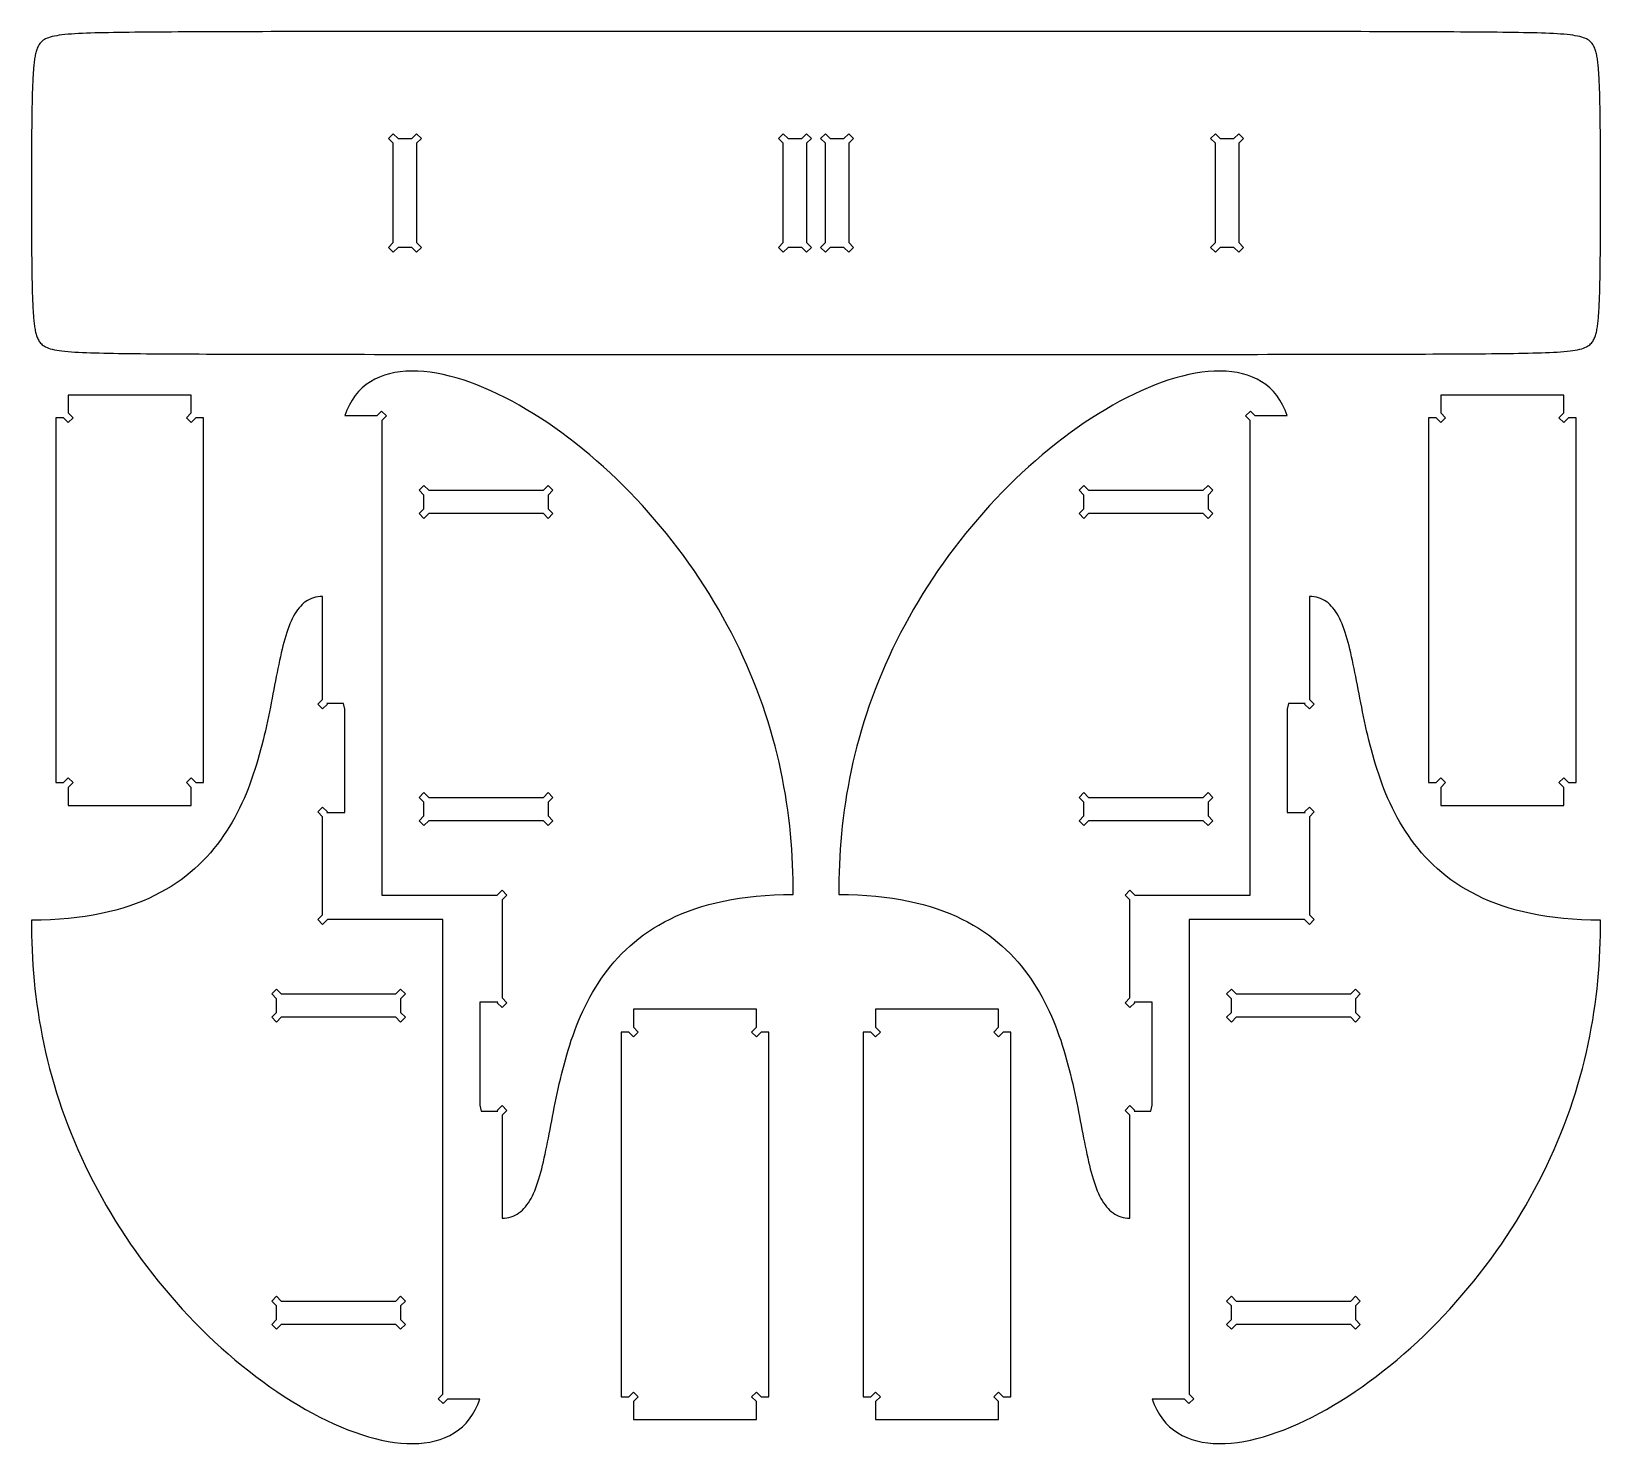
# Model space of a CAD drawing. Extents: x 5 to 1282, y 13 to 1163.
import ezdxf

# ---------------------------------------------------------------- set-up
doc = ezdxf.new("R2010")
doc.units = 0
doc.layers.get('0').update_dxf_attribs({"linetype": 'CONTINUOUS'})

msp = doc.modelspace()

# ---------------------------------------------------------------- linework, layer by layer
for points in [[(652.78, 900), (662.058, 900), (671.336, 900), (680.612, 900.001), (689.885, 900.001), (699.155, 900.002), (708.421, 900.003), (717.682, 900.003), (726.938, 900.004), (736.187, 900.005), (745.429, 900.006), (754.663, 900.008), (763.887, 900.009), (773.1, 900.011), (782.302, 900.012), (791.491, 900.014), (800.665, 900.016), (809.823, 900.018), (818.963, 900.02), (828.084, 900.022), (837.183, 900.025), (846.26, 900.028), (855.311, 900.03), (864.334, 900.034), (873.328, 900.037), (882.29, 900.04), (891.217, 900.044), (900.107, 900.047), (908.956, 900.052), (917.763, 900.056), (926.524, 900.06), (935.235, 900.065), (943.895, 900.07), (952.499, 900.075), (961.044, 900.081), (969.527, 900.087), (977.945, 900.093), (986.293, 900.1), (994.568, 900.107), (1002.77, 900.114), (1010.89, 900.122), (1018.92, 900.13), (1026.87, 900.139), (1034.72, 900.148), (1042.49, 900.158), (1050.15, 900.168), (1057.71, 900.179), (1065.17, 900.19), (1072.52, 900.203), (1079.75, 900.215), (1086.88, 900.229), (1093.88, 900.244), (1100.77, 900.259), (1107.53, 900.275), (1114.17, 900.293), (1120.68, 900.311), (1127.06, 900.331), (1133.31, 900.351), (1139.43, 900.374), (1145.41, 900.397), (1151.26, 900.422), (1156.98, 900.449), (1162.56, 900.478), (1168, 900.509), (1173.31, 900.542), (1178.49, 900.577), (1183.53, 900.616), (1188.43, 900.657), (1193.21, 900.701), (1197.85, 900.749), (1202.36, 900.801), (1206.74, 900.857), (1210.99, 900.918), (1215.12, 900.985), (1219.12, 901.058), (1223, 901.138), (1226.75, 901.226), (1230.38, 901.323), (1233.89, 901.431), (1237.27, 901.55), (1240.52, 901.683), (1243.64, 901.831), (1246.62, 901.997), (1249.47, 902.182), (1252.17, 902.39), (1254.72, 902.623), (1257.11, 902.884), (1259.34, 903.174), (1261.41, 903.496), (1263.3, 903.852), (1265.03, 904.242), (1266.59, 904.666), (1268, 905.125), (1269.26, 905.618), (1270.39, 906.143), (1271.4, 906.699), (1272.3, 907.286), (1273.11, 907.901), (1273.83, 908.543), (1274.47, 909.213), (1275.05, 909.909), (1275.57, 910.631), (1276.05, 911.378), (1276.47, 912.151), (1276.86, 912.95), (1277.22, 913.774), (1277.54, 914.624), (1277.84, 915.5), (1278.11, 916.402), (1278.36, 917.331), (1278.6, 918.287), (1278.81, 919.27), (1279.01, 920.281), (1279.2, 921.319), (1279.37, 922.384), (1279.53, 923.478), (1279.68, 924.599), (1279.82, 925.748), (1279.95, 926.926), (1280.07, 928.131), (1280.19, 929.363), (1280.29, 930.623), (1280.39, 931.911), (1280.49, 933.225), (1280.58, 934.566), (1280.66, 935.933), (1280.74, 937.325), (1280.82, 938.743), (1280.89, 940.186), (1280.95, 941.653), (1281.02, 943.143), (1281.08, 944.657), (1281.13, 946.193), (1281.18, 947.75), (1281.23, 949.328), (1281.28, 950.927), (1281.33, 952.545), (1281.37, 954.182), (1281.41, 955.836), (1281.45, 957.508), (1281.48, 959.197), (1281.52, 960.901), (1281.55, 962.621), (1281.58, 964.354), (1281.61, 966.101), (1281.63, 967.861), (1281.66, 969.633), (1281.68, 971.417), (1281.71, 973.211), (1281.73, 975.015), (1281.75, 976.829), (1281.77, 978.651), (1281.79, 980.482), (1281.81, 982.321), (1281.82, 984.167), (1281.84, 986.019), (1281.85, 987.877), (1281.87, 989.741), (1281.88, 991.611), (1281.89, 993.485), (1281.9, 995.363), (1281.91, 997.246), (1281.92, 999.132), (1281.93, 1001.02), (1281.94, 1002.91), (1281.95, 1004.81), (1281.96, 1006.71), (1281.96, 1008.61), (1281.97, 1010.51), (1281.97, 1012.41), (1281.98, 1014.32), (1281.98, 1016.22), (1281.99, 1018.13), (1281.99, 1020.04), (1281.99, 1021.95), (1282, 1023.86), (1282, 1025.77), (1282, 1027.68), (1282, 1029.59), (1282, 1031.5), (1282, 1033.41), (1282, 1035.32), (1282, 1037.23), (1282, 1039.14), (1281.99, 1041.05), (1281.99, 1042.96), (1281.99, 1044.87), (1281.98, 1046.78), (1281.98, 1048.68), (1281.97, 1050.59), (1281.97, 1052.49), (1281.96, 1054.39), (1281.96, 1056.29), (1281.95, 1058.19), (1281.94, 1060.09), (1281.93, 1061.98), (1281.92, 1063.87), (1281.91, 1065.75), (1281.9, 1067.64), (1281.89, 1069.52), (1281.88, 1071.39), (1281.87, 1073.26), (1281.85, 1075.12), (1281.84, 1076.98), (1281.82, 1078.83), (1281.81, 1080.68), (1281.79, 1082.52), (1281.77, 1084.35), (1281.75, 1086.17), (1281.73, 1087.98), (1281.71, 1089.79), (1281.68, 1091.58), (1281.66, 1093.37), (1281.63, 1095.14), (1281.61, 1096.9), (1281.58, 1098.65), (1281.55, 1100.38), (1281.52, 1102.1), (1281.48, 1103.8), (1281.45, 1105.49), (1281.41, 1107.16), (1281.37, 1108.82), (1281.33, 1110.46), (1281.28, 1112.07), (1281.23, 1113.67), (1281.18, 1115.25), (1281.13, 1116.81), (1281.08, 1118.34), (1281.02, 1119.86), (1280.95, 1121.35), (1280.89, 1122.81), (1280.82, 1124.26), (1280.74, 1125.67), (1280.66, 1127.07), (1280.58, 1128.43), (1280.49, 1129.78), (1280.39, 1131.09), (1280.29, 1132.38), (1280.19, 1133.64), (1280.07, 1134.87), (1279.95, 1136.07), (1279.82, 1137.25), (1279.68, 1138.4), (1279.53, 1139.52), (1279.37, 1140.62), (1279.2, 1141.68), (1279.01, 1142.72), (1278.81, 1143.73), (1278.6, 1144.71), (1278.36, 1145.67), (1278.11, 1146.6), (1277.84, 1147.5), (1277.54, 1148.38), (1277.22, 1149.23), (1276.86, 1150.05), (1276.47, 1150.85), (1276.05, 1151.62), (1275.57, 1152.37), (1275.05, 1153.09), (1274.47, 1153.79), (1273.83, 1154.46), (1273.11, 1155.1), (1272.3, 1155.71), (1271.4, 1156.3), (1270.39, 1156.86), (1269.26, 1157.38), (1268, 1157.87), (1266.59, 1158.33), (1265.03, 1158.76), (1263.3, 1159.15), (1261.41, 1159.5), (1259.34, 1159.83), (1257.11, 1160.12), (1254.72, 1160.38), (1252.17, 1160.61), (1249.47, 1160.82), (1246.62, 1161), (1243.64, 1161.17), (1240.52, 1161.32), (1237.27, 1161.45), (1233.89, 1161.57), (1230.38, 1161.68), (1226.75, 1161.77), (1223, 1161.86), (1219.12, 1161.94), (1215.12, 1162.02), (1210.99, 1162.08), (1206.74, 1162.14), (1202.36, 1162.2), (1197.85, 1162.25), (1193.21, 1162.3), (1188.43, 1162.34), (1183.53, 1162.38), (1178.49, 1162.42), (1173.31, 1162.46), (1168, 1162.49), (1162.56, 1162.52), (1156.98, 1162.55), (1151.26, 1162.58), (1145.41, 1162.6), (1139.43, 1162.63), (1133.31, 1162.65), (1127.06, 1162.67), (1120.68, 1162.69), (1114.17, 1162.71), (1107.53, 1162.72), (1100.77, 1162.74), (1093.88, 1162.76), (1086.88, 1162.77), (1079.75, 1162.78), (1072.52, 1162.8), (1065.17, 1162.81), (1057.71, 1162.82), (1050.15, 1162.83), (1042.49, 1162.84), (1034.72, 1162.85), (1026.87, 1162.86), (1018.92, 1162.87), (1010.89, 1162.88), (1002.77, 1162.89), (994.568, 1162.89), (986.293, 1162.9), (977.945, 1162.91), (969.527, 1162.91), (961.044, 1162.92), (952.499, 1162.92), (943.895, 1162.93), (935.235, 1162.93), (926.524, 1162.94), (917.763, 1162.94), (908.956, 1162.95), (900.107, 1162.95), (891.217, 1162.96), (882.29, 1162.96), (873.328, 1162.96), (864.334, 1162.97), (855.311, 1162.97), (846.26, 1162.97), (837.183, 1162.98), (828.084, 1162.98), (818.963, 1162.98), (809.823, 1162.98), (800.665, 1162.98), (791.491, 1162.99), (782.302, 1162.99), (773.1, 1162.99), (763.887, 1162.99), (754.663, 1162.99), (745.429, 1162.99), (736.187, 1162.99), (726.938, 1163), (717.682, 1163), (708.421, 1163), (699.155, 1163), (689.885, 1163), (680.612, 1163), (671.336, 1163), (662.058, 1163), (652.78, 1163), (643.5, 1163), (634.22, 1163), (624.942, 1163), (615.664, 1163), (606.388, 1163), (597.115, 1163), (587.845, 1163), (578.579, 1163), (569.318, 1163), (560.062, 1163), (550.813, 1162.99), (541.571, 1162.99), (532.337, 1162.99), (523.113, 1162.99), (513.9, 1162.99), (504.698, 1162.99), (495.509, 1162.99), (486.335, 1162.98), (477.177, 1162.98), (468.037, 1162.98), (458.916, 1162.98), (449.817, 1162.98), (440.74, 1162.97), (431.689, 1162.97), (422.666, 1162.97), (413.672, 1162.96), (404.71, 1162.96), (395.783, 1162.96), (386.893, 1162.95), (378.044, 1162.95), (369.237, 1162.94), (360.476, 1162.94), (351.765, 1162.93), (343.105, 1162.93), (334.501, 1162.92), (325.956, 1162.92), (317.473, 1162.91), (309.055, 1162.91), (300.707, 1162.9), (292.432, 1162.89), (284.233, 1162.89), (276.115, 1162.88), (268.08, 1162.87), (260.132, 1162.86), (252.276, 1162.85), (244.514, 1162.84), (236.85, 1162.83), (229.289, 1162.82), (221.832, 1162.81), (214.483, 1162.8), (207.246, 1162.78), (200.123, 1162.77), (193.118, 1162.76), (186.233, 1162.74), (179.471, 1162.72), (172.833, 1162.71), (166.323, 1162.69), (159.942, 1162.67), (153.692, 1162.65), (147.573, 1162.63), (141.588, 1162.6), (135.738, 1162.58), (130.022, 1162.55), (124.442, 1162.52), (118.997, 1162.49), (113.687, 1162.46), (108.513, 1162.42), (103.473, 1162.38), (98.5674, 1162.34), (93.7942, 1162.3), (89.1528, 1162.25), (84.6418, 1162.2), (80.26, 1162.14), (76.006, 1162.08), (71.8787, 1162.02), (67.8769, 1161.94), (63.9997, 1161.86), (60.2466, 1161.77), (56.6174, 1161.68), (53.1127, 1161.57), (49.7335, 1161.45), (46.4821, 1161.32), (43.3613, 1161.17), (40.3752, 1161), (37.5287, 1160.82), (34.8275, 1160.61), (32.2778, 1160.38), (29.8859, 1160.12), (27.6569, 1159.83), (25.5949, 1159.5), (23.7012, 1159.15), (21.9745, 1158.76), (20.4103, 1158.33), (19.001, 1157.87), (17.7369, 1157.38), (16.6062, 1156.86), (15.5967, 1156.3), (14.6957, 1155.71), (13.8911, 1155.1), (13.1715, 1154.46), (12.5266, 1153.79), (11.9471, 1153.09), (11.4251, 1152.37), (10.9533, 1151.62), (10.5256, 1150.85), (10.1368, 1150.05), (9.78228, 1149.23), (9.45811, 1148.38), (9.1609, 1147.5), (8.88771, 1146.6), (8.63601, 1145.67), (8.40359, 1144.71), (8.18853, 1143.73), (7.98917, 1142.72), (7.80402, 1141.68), (7.63179, 1140.62), (7.47134, 1139.52), (7.32165, 1138.4), (7.18182, 1137.25), (7.05105, 1136.07), (6.92861, 1134.87), (6.81386, 1133.64), (6.7062, 1132.38), (6.60512, 1131.09), (6.51014, 1129.78), (6.42081, 1128.43), (6.33674, 1127.07), (6.25758, 1125.67), (6.18298, 1124.26), (6.11265, 1122.81), (6.0463, 1121.35), (5.98369, 1119.86), (5.92456, 1118.34), (5.86871, 1116.81), (5.81594, 1115.25), (5.76605, 1113.67), (5.71887, 1112.07), (5.67425, 1110.46), (5.63203, 1108.82), (5.59207, 1107.16), (5.55425, 1105.49), (5.51845, 1103.8), (5.48456, 1102.1), (5.45246, 1100.38), (5.42207, 1098.65), (5.3933, 1096.9), (5.36605, 1095.14), (5.34026, 1093.37), (5.31584, 1091.58), (5.29273, 1089.79), (5.27086, 1087.98), (5.25018, 1086.17), (5.23063, 1084.35), (5.21216, 1082.52), (5.19471, 1080.68), (5.17824, 1078.83), (5.16271, 1076.98), (5.14808, 1075.12), (5.13431, 1073.26), (5.12137, 1071.39), (5.10922, 1069.52), (5.09783, 1067.64), (5.08719, 1065.75), (5.07725, 1063.87), (5.068, 1061.98), (5.05941, 1060.09), (5.05147, 1058.19), (5.04415, 1056.29), (5.03744, 1054.39), (5.03132, 1052.49), (5.02579, 1050.59), (5.02081, 1048.68), (5.01639, 1046.78), (5.01251, 1044.87), (5.00917, 1042.96), (5.00636, 1041.05), (5.00406, 1039.14), (5.00228, 1037.23), (5.00101, 1035.32), (5.00025, 1033.41), (5, 1031.5), (5.00025, 1029.59), (5.00101, 1027.68), (5.00228, 1025.77), (5.00406, 1023.86), (5.00636, 1021.95), (5.00917, 1020.04), (5.01251, 1018.13), (5.01639, 1016.22), (5.02081, 1014.32), (5.02579, 1012.41), (5.03132, 1010.51), (5.03744, 1008.61), (5.04415, 1006.71), (5.05147, 1004.81), (5.05941, 1002.91), (5.068, 1001.02), (5.07725, 999.132), (5.08719, 997.246), (5.09783, 995.363), (5.10922, 993.485), (5.12137, 991.611), (5.13431, 989.741), (5.14808, 987.877), (5.16271, 986.019), (5.17824, 984.167), (5.19471, 982.321), (5.21216, 980.482), (5.23063, 978.651), (5.25018, 976.829), (5.27086, 975.015), (5.29273, 973.211), (5.31584, 971.417), (5.34026, 969.633), (5.36605, 967.861), (5.3933, 966.101), (5.42207, 964.354), (5.45246, 962.621), (5.48456, 960.901), (5.51845, 959.197), (5.55425, 957.508), (5.59207, 955.836), (5.63203, 954.182), (5.67425, 952.545), (5.71887, 950.927), (5.76605, 949.328), (5.81594, 947.75), (5.86871, 946.193), (5.92456, 944.657), (5.98369, 943.143), (6.0463, 941.653), (6.11265, 940.186), (6.18298, 938.743), (6.25758, 937.325), (6.33674, 935.933), (6.42081, 934.566), (6.51014, 933.225), (6.60512, 931.911), (6.7062, 930.623), (6.81386, 929.363), (6.92861, 928.131), (7.05105, 926.926), (7.18182, 925.748), (7.32165, 924.599), (7.47134, 923.478), (7.63179, 922.384), (7.80402, 921.319), (7.98917, 920.281), (8.18853, 919.27), (8.40359, 918.287), (8.63601, 917.331), (8.88771, 916.402), (9.1609, 915.5), (9.45811, 914.624), (9.78228, 913.774), (10.1368, 912.95), (10.5256, 912.151), (10.9533, 911.378), (11.4251, 910.631), (11.9471, 909.909), (12.5266, 909.213), (13.1715, 908.543), (13.8911, 907.901), (14.6957, 907.286), (15.5967, 906.699), (16.6062, 906.143), (17.7369, 905.618), (19.001, 905.125), (20.4103, 904.666), (21.9745, 904.242), (23.7012, 903.852), (25.5949, 903.496), (27.6569, 903.174), (29.8859, 902.884), (32.2778, 902.623), (34.8275, 902.39), (37.5287, 902.182), (40.3752, 901.997), (43.3613, 901.831), (46.4821, 901.683), (49.7335, 901.55), (53.1127, 901.431), (56.6174, 901.323), (60.2466, 901.226), (63.9997, 901.138), (67.8769, 901.058), (71.8787, 900.985), (76.006, 900.918), (80.26, 900.857), (84.6418, 900.801), (89.1528, 900.749), (93.7942, 900.701), (98.5674, 900.657), (103.473, 900.616), (108.513, 900.577), (113.687, 900.542), (118.997, 900.509), (124.442, 900.478), (130.022, 900.449), (135.738, 900.422), (141.588, 900.397), (147.573, 900.374), (153.692, 900.351), (159.942, 900.331), (166.323, 900.311), (172.833, 900.293), (179.471, 900.275), (186.233, 900.259), (193.118, 900.244), (200.123, 900.229), (207.246, 900.215), (214.483, 900.203), (221.832, 900.19), (229.289, 900.179), (236.85, 900.168), (244.514, 900.158), (252.276, 900.148), (260.132, 900.139), (268.08, 900.13), (276.115, 900.122), (284.233, 900.114), (292.432, 900.107), (300.707, 900.1), (309.055, 900.093), (317.473, 900.087), (325.956, 900.081), (334.501, 900.075), (343.105, 900.07), (351.765, 900.065), (360.476, 900.06), (369.237, 900.056), (378.044, 900.052), (386.893, 900.047), (395.783, 900.044), (404.71, 900.04), (413.672, 900.037), (422.666, 900.034), (431.689, 900.03), (440.74, 900.028), (449.817, 900.025), (458.916, 900.022), (468.037, 900.02), (477.177, 900.018), (486.335, 900.016), (495.509, 900.014), (504.698, 900.012), (513.9, 900.011), (523.113, 900.009), (532.337, 900.008), (541.571, 900.006), (550.813, 900.005), (560.062, 900.004), (569.318, 900.003), (578.579, 900.003), (587.845, 900.002), (597.115, 900.001), (606.388, 900.001), (615.664, 900), (624.942, 900), (634.22, 900), (643.5, 900)], [(314.611, 987.167), (303.389, 987.167), (299.5, 983.278), (295.611, 987.167), (299.5, 991.056), (299.5, 1071.94), (295.611, 1075.83), (299.5, 1079.72), (303.389, 1075.83), (314.611, 1075.83), (318.5, 1079.72), (322.389, 1075.83), (318.5, 1071.94), (318.5, 991.056), (322.389, 987.167), (318.5, 983.278)], [(631.944, 987.167), (620.722, 987.167), (616.833, 983.278), (612.944, 987.167), (616.833, 991.056), (616.833, 1071.94), (612.944, 1075.83), (616.833, 1079.72), (620.722, 1075.83), (631.944, 1075.83), (635.833, 1079.72), (639.722, 1075.83), (635.833, 1071.94), (635.833, 991.056), (639.722, 987.167), (635.833, 983.278)], [(666.278, 987.167), (655.056, 987.167), (651.167, 983.278), (647.278, 987.167), (651.167, 991.056), (651.167, 1071.94), (647.278, 1075.83), (651.167, 1079.72), (655.056, 1075.83), (666.278, 1075.83), (670.167, 1079.72), (674.056, 1075.83), (670.167, 1071.94), (670.167, 991.056), (674.056, 987.167), (670.167, 983.278)], [(983.611, 987.167), (972.389, 987.167), (968.5, 983.278), (964.611, 987.167), (968.5, 991.056), (968.5, 1071.94), (964.611, 1075.83), (968.5, 1079.72), (972.389, 1075.83), (983.611, 1075.83), (987.5, 1079.72), (991.389, 1075.83), (987.5, 1071.94), (987.5, 991.056), (991.389, 987.167), (987.5, 983.278)], [(389.963, 197.068), (391.851, 197.27), (393.668, 197.604), (395.415, 198.07), (397.094, 198.663), (398.706, 199.384), (400.255, 200.229), (401.741, 201.196), (403.167, 202.284), (404.535, 203.491), (405.847, 204.814), (407.105, 206.251), (408.311, 207.801), (409.468, 209.46), (410.577, 211.228), (411.641, 213.1), (412.662, 215.076), (413.642, 217.153), (414.584, 219.329), (415.49, 221.601), (416.361, 223.967), (417.202, 226.424), (418.013, 228.971), (418.798, 231.605), (419.559, 234.322), (420.298, 237.122), (421.017, 240.001), (421.72, 242.956), (422.41, 245.986), (423.087, 249.087), (423.756, 252.257), (424.418, 255.494), (425.077, 258.794), (425.735, 262.155), (426.395, 265.574), (427.059, 269.048), (427.731, 272.576), (428.412, 276.153), (429.107, 279.777), (429.818, 283.445), (430.547, 287.154), (431.298, 290.902), (432.073, 294.685), (432.876, 298.501), (433.709, 302.346), (434.575, 306.217), (435.478, 310.112), (436.421, 314.027), (437.406, 317.96), (438.438, 321.906), (439.517, 325.864), (440.65, 329.829), (441.837, 333.799), (443.083, 337.77), (444.39, 341.739), (445.763, 345.703), (447.204, 349.659), (448.716, 353.602), (450.304, 357.531), (451.97, 361.441), (453.717, 365.329), (455.55, 369.191), (457.472, 373.025), (459.486, 376.826), (461.595, 380.592), (463.804, 384.317), (466.115, 388), (468.533, 391.637), (471.061, 395.223), (473.703, 398.755), (476.462, 402.23), (479.342, 405.643), (482.347, 408.992), (485.48, 412.271), (488.746, 415.479), (492.148, 418.609), (495.69, 421.66), (499.375, 424.627), (503.209, 427.506), (507.194, 430.293), (511.334, 432.984), (515.634, 435.576), (520.098, 438.064), (524.729, 440.444), (529.532, 442.712), (534.51, 444.865), (539.668, 446.898), (545.01, 448.806), (550.541, 450.587), (556.263, 452.235), (562.182, 453.747), (568.302, 455.117), (574.626, 456.343), (581.16, 457.42), (587.907, 458.343), (594.872, 459.107), (602.06, 459.71), (609.474, 460.146), (617.119, 460.411), (625, 460.5), (624.969, 466.523), (624.875, 472.593), (624.712, 478.707), (624.477, 484.864), (624.166, 491.062), (623.777, 497.299), (623.305, 503.575), (622.748, 509.887), (622.101, 516.234), (621.363, 522.613), (620.531, 529.023), (619.602, 535.461), (618.573, 541.926), (617.443, 548.416), (616.209, 554.929), (614.869, 561.462), (613.421, 568.013), (611.864, 574.58), (610.196, 581.161), (608.416, 587.754), (606.522, 594.355), (604.514, 600.962), (602.39, 607.574), (600.15, 614.187), (597.793, 620.799), (595.319, 627.407), (592.727, 634.008), (590.017, 640.6), (587.189, 647.18), (584.244, 653.745), (581.181, 660.292), (578.001, 666.818), (574.705, 673.32), (571.293, 679.795), (567.766, 686.24), (564.126, 692.652), (560.374, 699.027), (556.51, 705.363), (552.537, 711.655), (548.456, 717.902), (544.269, 724.098), (539.978, 730.241), (535.584, 736.327), (531.092, 742.353), (526.501, 748.314), (521.817, 754.208), (517.04, 760.031), (512.174, 765.778), (507.222, 771.446), (502.188, 777.031), (497.073, 782.53), (491.883, 787.937), (486.621, 793.25), (481.29, 798.464), (475.894, 803.574), (470.438, 808.578), (464.926, 813.47), (459.361, 818.246), (453.75, 822.902), (448.096, 827.434), (442.404, 831.836), (436.68, 836.105), (430.928, 840.237), (425.155, 844.225), (419.364, 848.067), (413.562, 851.757), (407.756, 855.29), (401.949, 858.661), (396.15, 861.867), (390.363, 864.901), (384.596, 867.759), (378.855, 870.436), (373.147, 872.927), (367.478, 875.227), (361.855, 877.33), (356.287, 879.232), (350.779, 880.927), (345.339, 882.41), (339.976, 883.675), (334.696, 884.718), (329.508, 885.532), (324.42, 886.112), (319.439, 886.453), (314.576, 886.549), (309.836, 886.395), (305.231, 885.984), (300.768, 885.311), (296.456, 884.37), (292.305, 883.155), (288.323, 881.661), (284.521, 879.881), (280.908, 877.809), (277.493, 875.44), (274.287, 872.767), (271.299, 869.784), (268.54, 866.485), (266.02, 862.863), (263.749, 858.913), (261.739, 854.627), (260.094, 850.25), (286.361, 850.25), (290, 853.889), (293.889, 850), (290.25, 846.361), (290.25, 460), (384.111, 460), (388, 463.889), (391.889, 460), (388, 456.111), (388, 376.222), (391.889, 372.333), (388, 368.444), (384.111, 372.333), (384.611, 372.833), (370, 372.833), (370, 288.828), (370.914, 284.167), (384.611, 284.167), (384.111, 284.667), (388, 288.556), (391.889, 284.667), (388, 280.778), (388, 197)], [(899, 280.778), (895.111, 284.667), (899, 288.556), (902.889, 284.667), (902.389, 284.167), (916.086, 284.167), (917, 288.828), (917, 372.833), (902.389, 372.833), (902.889, 372.333), (899, 368.444), (895.111, 372.333), (899, 376.222), (899, 456.111), (895.111, 460), (899, 463.889), (902.889, 460), (996.75, 460), (996.75, 846.361), (993.111, 850), (997, 853.889), (1000.64, 850.25), (1026.91, 850.25), (1025.26, 854.627), (1023.25, 858.913), (1020.98, 862.863), (1018.46, 866.485), (1015.7, 869.784), (1012.71, 872.767), (1009.51, 875.44), (1006.09, 877.809), (1002.48, 879.881), (998.677, 881.661), (994.695, 883.155), (990.544, 884.37), (986.232, 885.311), (981.769, 885.984), (977.164, 886.395), (972.424, 886.549), (967.561, 886.453), (962.58, 886.112), (957.492, 885.532), (952.304, 884.718), (947.024, 883.675), (941.661, 882.41), (936.221, 880.927), (930.713, 879.232), (925.145, 877.33), (919.522, 875.227), (913.853, 872.927), (908.145, 870.436), (902.404, 867.759), (896.637, 864.901), (890.85, 861.867), (885.051, 858.661), (879.244, 855.29), (873.438, 851.757), (867.636, 848.067), (861.845, 844.225), (856.072, 840.237), (850.32, 836.105), (844.596, 831.836), (838.904, 827.434), (833.25, 822.902), (827.639, 818.246), (822.074, 813.47), (816.562, 808.578), (811.106, 803.574), (805.71, 798.464), (800.379, 793.25), (795.117, 787.937), (789.927, 782.53), (784.812, 777.031), (779.778, 771.446), (774.826, 765.778), (769.96, 760.031), (765.183, 754.208), (760.499, 748.314), (755.908, 742.353), (751.416, 736.327), (747.022, 730.241), (742.731, 724.098), (738.544, 717.902), (734.463, 711.655), (730.49, 705.363), (726.626, 699.027), (722.874, 692.652), (719.234, 686.24), (715.707, 679.795), (712.295, 673.32), (708.999, 666.818), (705.819, 660.292), (702.756, 653.745), (699.811, 647.18), (696.983, 640.6), (694.273, 634.008), (691.681, 627.407), (689.207, 620.799), (686.85, 614.187), (684.61, 607.574), (682.486, 600.962), (680.478, 594.355), (678.584, 587.754), (676.804, 581.161), (675.136, 574.58), (673.579, 568.013), (672.131, 561.462), (670.791, 554.929), (669.557, 548.416), (668.427, 541.926), (667.398, 535.461), (666.469, 529.023), (665.637, 522.613), (664.899, 516.234), (664.252, 509.887), (663.695, 503.575), (663.223, 497.299), (662.834, 491.062), (662.523, 484.864), (662.288, 478.707), (662.125, 472.593), (662.031, 466.523), (662, 460.5), (669.881, 460.411), (677.526, 460.146), (684.94, 459.71), (692.128, 459.107), (699.093, 458.343), (705.84, 457.42), (712.374, 456.343), (718.698, 455.117), (724.818, 453.747), (730.737, 452.235), (736.459, 450.587), (741.99, 448.806), (747.332, 446.898), (752.49, 444.865), (757.468, 442.712), (762.271, 440.444), (766.902, 438.064), (771.366, 435.576), (775.666, 432.984), (779.806, 430.293), (783.791, 427.506), (787.625, 424.627), (791.31, 421.66), (794.852, 418.609), (798.254, 415.479), (801.52, 412.271), (804.653, 408.992), (807.658, 405.643), (810.538, 402.23), (813.297, 398.755), (815.939, 395.223), (818.467, 391.637), (820.885, 388), (823.196, 384.317), (825.405, 380.592), (827.514, 376.826), (829.528, 373.025), (831.45, 369.191), (833.283, 365.329), (835.03, 361.441), (836.696, 357.531), (838.284, 353.602), (839.796, 349.659), (841.237, 345.703), (842.61, 341.739), (843.917, 337.77), (845.163, 333.799), (846.35, 329.829), (847.483, 325.864), (848.562, 321.906), (849.594, 317.96), (850.579, 314.027), (851.522, 310.112), (852.425, 306.217), (853.291, 302.346), (854.124, 298.501), (854.927, 294.685), (855.702, 290.902), (856.453, 287.154), (857.182, 283.445), (857.893, 279.777), (858.588, 276.153), (859.269, 272.576), (859.941, 269.048), (860.605, 265.574), (861.265, 262.155), (861.923, 258.794), (862.582, 255.494), (863.244, 252.257), (863.913, 249.087), (864.59, 245.986), (865.28, 242.956), (865.983, 240.001), (866.702, 237.122), (867.441, 234.322), (868.202, 231.605), (868.987, 228.971), (869.798, 226.424), (870.639, 223.967), (871.51, 221.601), (872.416, 219.329), (873.358, 217.153), (874.338, 215.076), (875.359, 213.1), (876.423, 211.228), (877.532, 209.46), (878.689, 207.801), (879.895, 206.251), (881.153, 204.814), (882.465, 203.491), (883.833, 202.284), (885.259, 201.196), (886.745, 200.229), (888.294, 199.384), (889.906, 198.663), (891.585, 198.07), (893.332, 197.604), (895.149, 197.27), (897.037, 197.068), (899, 197)], [(135, 533), (135, 547.611), (131.111, 551.5), (135, 555.389), (138.889, 551.5), (145, 551.5), (145, 848.5), (138.889, 848.5), (135, 844.611), (131.111, 848.5), (135, 852.389), (135, 867), (35, 867), (35, 852.389), (38.8891, 848.5), (35, 844.611), (31.1109, 848.5), (25, 848.5), (25, 551.5), (31.1109, 551.5), (35, 555.389), (38.8891, 551.5), (35, 547.611), (35, 533)], [(1252, 533), (1252, 547.611), (1248.11, 551.5), (1252, 555.389), (1255.89, 551.5), (1262, 551.5), (1262, 848.5), (1255.89, 848.5), (1252, 844.611), (1248.11, 848.5), (1252, 852.389), (1252, 867), (1152, 867), (1152, 852.389), (1155.89, 848.5), (1152, 844.611), (1148.11, 848.5), (1142, 848.5), (1142, 551.5), (1148.11, 551.5), (1152, 555.389), (1155.89, 551.5), (1152, 547.611), (1152, 533)], [(421.611, 770.5), (328.389, 770.5), (324.5, 766.611), (320.611, 770.5), (324.5, 774.389), (324.5, 785.611), (320.611, 789.5), (324.5, 793.389), (328.389, 789.5), (421.611, 789.5), (425.5, 793.389), (429.389, 789.5), (425.5, 785.611), (425.5, 774.389), (429.389, 770.5), (425.5, 766.611)], [(958.611, 770.5), (865.389, 770.5), (861.5, 766.611), (857.611, 770.5), (861.5, 774.389), (861.5, 785.611), (857.611, 789.5), (861.5, 793.389), (865.389, 789.5), (958.611, 789.5), (962.5, 793.389), (966.389, 789.5), (962.5, 785.611), (962.5, 774.389), (966.389, 770.5), (962.5, 766.611)], [(320.164, 13.6053), (324.769, 14.0162), (329.232, 14.6893), (333.544, 15.6302), (337.695, 16.8448), (341.677, 18.3391), (345.479, 20.1191), (349.092, 22.1907), (352.507, 24.56), (355.713, 27.233), (358.701, 30.2161), (361.46, 33.5153), (363.98, 37.137), (366.251, 41.0874), (368.261, 45.3729), (369.906, 49.75), (343.639, 49.75), (340, 46.1109), (336.111, 50), (339.75, 53.6391), (339.75, 440), (245.889, 440), (242, 436.111), (238.111, 440), (242, 443.889), (242, 523.778), (238.111, 527.667), (242, 531.556), (245.889, 527.667), (245.389, 527.167), (260, 527.167), (260, 611.172), (259.086, 615.833), (245.389, 615.833), (245.889, 615.333), (242, 611.444), (238.111, 615.333), (242, 619.222), (242, 703), (240.037, 702.932), (238.149, 702.73), (236.332, 702.396), (234.585, 701.93), (232.906, 701.337), (231.294, 700.616), (229.745, 699.771), (228.259, 698.804), (226.833, 697.716), (225.465, 696.509), (224.153, 695.186), (222.895, 693.749), (221.689, 692.199), (220.532, 690.54), (219.423, 688.772), (218.359, 686.9), (217.338, 684.924), (216.358, 682.847), (215.416, 680.671), (214.51, 678.399), (213.639, 676.033), (212.798, 673.576), (211.987, 671.029), (211.202, 668.395), (210.441, 665.678), (209.702, 662.878), (208.983, 659.999), (208.28, 657.044), (207.59, 654.014), (206.913, 650.913), (206.244, 647.743), (205.582, 644.506), (204.923, 641.206), (204.265, 637.845), (203.605, 634.426), (202.941, 630.952), (202.269, 627.424), (201.588, 623.847), (200.893, 620.223), (200.182, 616.555), (199.453, 612.846), (198.702, 609.098), (197.927, 605.315), (197.124, 601.499), (196.291, 597.654), (195.425, 593.783), (194.522, 589.888), (193.579, 585.973), (192.594, 582.04), (191.562, 578.094), (190.483, 574.136), (189.35, 570.171), (188.163, 566.201), (186.917, 562.23), (185.61, 558.261), (184.237, 554.297), (182.796, 550.341), (181.284, 546.398), (179.696, 542.469), (178.03, 538.559), (176.283, 534.671), (174.45, 530.809), (172.528, 526.975), (170.514, 523.174), (168.405, 519.408), (166.196, 515.683), (163.885, 512), (161.467, 508.363), (158.939, 504.777), (156.297, 501.245), (153.538, 497.77), (150.658, 494.357), (147.653, 491.008), (144.52, 487.729), (141.254, 484.521), (137.852, 481.391), (134.31, 478.34), (130.625, 475.373), (126.791, 472.494), (122.806, 469.707), (118.666, 467.016), (114.366, 464.424), (109.902, 461.936), (105.271, 459.556), (100.468, 457.288), (95.4899, 455.135), (90.3317, 453.102), (84.9895, 451.194), (79.4593, 449.413), (73.7369, 447.765), (67.818, 446.253), (61.6984, 444.883), (55.3739, 443.657), (48.8401, 442.58), (42.0928, 441.657), (35.1276, 440.893), (27.9401, 440.29), (20.526, 439.854), (12.8807, 439.589), (5, 439.5), (5.03069, 433.477), (5.1255, 427.407), (5.28839, 421.293), (5.52317, 415.136), (5.83353, 408.938), (6.22297, 402.701), (6.69485, 396.425), (7.25239, 390.113), (7.89864, 383.766), (8.6365, 377.387), (9.46873, 370.977), (10.3979, 364.539), (11.4265, 358.074), (12.5569, 351.584), (13.791, 345.071), (15.131, 338.538), (16.5787, 331.987), (18.1358, 325.42), (19.8038, 318.839), (21.584, 312.246), (23.4777, 305.645), (25.4861, 299.038), (27.6099, 292.426), (29.85, 285.813), (32.207, 279.201), (34.6814, 272.593), (37.2734, 265.992), (39.9833, 259.4), (42.8111, 252.82), (45.7565, 246.255), (48.8193, 239.708), (51.9991, 233.182), (55.2953, 226.68), (58.7071, 220.205), (62.2335, 213.76), (65.8736, 207.348), (69.6262, 200.973), (73.4898, 194.637), (77.4629, 188.345), (81.544, 182.098), (85.7311, 175.902), (90.0223, 169.759), (94.4155, 163.673), (98.9084, 157.647), (103.499, 151.686), (108.183, 145.792), (112.96, 139.969), (117.826, 134.222), (122.778, 128.554), (127.812, 122.969), (132.927, 117.47), (138.117, 112.063), (143.379, 106.75), (148.71, 101.536), (154.106, 96.4256), (159.562, 91.4221), (165.074, 86.5302), (170.639, 81.754), (176.25, 77.098), (181.904, 72.5664), (187.596, 68.1638), (193.32, 63.8946), (199.072, 59.7633), (204.845, 55.7746), (210.636, 51.9331), (216.438, 48.2434), (222.244, 44.7104), (228.051, 41.3388), (233.85, 38.1334), (239.637, 35.0992), (245.404, 32.241), (251.145, 29.5639), (256.853, 27.073), (262.522, 24.7733), (268.145, 22.6699), (273.713, 20.7681), (279.221, 19.0732), (284.661, 17.5903), (290.024, 16.3249), (295.304, 15.2824), (300.492, 14.4682), (305.58, 13.8878), (310.561, 13.5468), (315.424, 13.4507)], [(976.439, 13.5468), (981.42, 13.8878), (986.508, 14.4682), (991.696, 15.2824), (996.976, 16.3249), (1002.34, 17.5903), (1007.78, 19.0732), (1013.29, 20.7681), (1018.86, 22.6699), (1024.48, 24.7733), (1030.15, 27.073), (1035.86, 29.5639), (1041.6, 32.241), (1047.36, 35.0992), (1053.15, 38.1334), (1058.95, 41.3388), (1064.76, 44.7104), (1070.56, 48.2434), (1076.36, 51.9331), (1082.15, 55.7746), (1087.93, 59.7633), (1093.68, 63.8946), (1099.4, 68.1638), (1105.1, 72.5664), (1110.75, 77.098), (1116.36, 81.754), (1121.93, 86.5302), (1127.44, 91.4221), (1132.89, 96.4256), (1138.29, 101.536), (1143.62, 106.75), (1148.88, 112.063), (1154.07, 117.47), (1159.19, 122.969), (1164.22, 128.554), (1169.17, 134.222), (1174.04, 139.969), (1178.82, 145.792), (1183.5, 151.686), (1188.09, 157.647), (1192.58, 163.673), (1196.98, 169.759), (1201.27, 175.902), (1205.46, 182.098), (1209.54, 188.345), (1213.51, 194.637), (1217.37, 200.973), (1221.13, 207.348), (1224.77, 213.76), (1228.29, 220.205), (1231.7, 226.68), (1235, 233.182), (1238.18, 239.708), (1241.24, 246.255), (1244.19, 252.82), (1247.02, 259.4), (1249.73, 265.992), (1252.32, 272.593), (1254.79, 279.201), (1257.15, 285.813), (1259.39, 292.426), (1261.51, 299.038), (1263.52, 305.645), (1265.42, 312.246), (1267.2, 318.839), (1268.86, 325.42), (1270.42, 331.987), (1271.87, 338.538), (1273.21, 345.071), (1274.44, 351.584), (1275.57, 358.074), (1276.6, 364.539), (1277.53, 370.977), (1278.36, 377.387), (1279.1, 383.766), (1279.75, 390.113), (1280.31, 396.425), (1280.78, 402.701), (1281.17, 408.938), (1281.48, 415.136), (1281.71, 421.293), (1281.87, 427.407), (1281.97, 433.477), (1282, 439.5), (1274.12, 439.589), (1266.47, 439.854), (1259.06, 440.29), (1251.87, 440.893), (1244.91, 441.657), (1238.16, 442.58), (1231.63, 443.657), (1225.3, 444.883), (1219.18, 446.253), (1213.26, 447.765), (1207.54, 449.413), (1202.01, 451.194), (1196.67, 453.102), (1191.51, 455.135), (1186.53, 457.288), (1181.73, 459.556), (1177.1, 461.936), (1172.63, 464.424), (1168.33, 467.016), (1164.19, 469.707), (1160.21, 472.494), (1156.38, 475.373), (1152.69, 478.34), (1149.15, 481.391), (1145.75, 484.521), (1142.48, 487.729), (1139.35, 491.008), (1136.34, 494.357), (1133.46, 497.77), (1130.7, 501.245), (1128.06, 504.777), (1125.53, 508.363), (1123.12, 512), (1120.8, 515.683), (1118.6, 519.408), (1116.49, 523.174), (1114.47, 526.975), (1112.55, 530.809), (1110.72, 534.671), (1108.97, 538.559), (1107.3, 542.469), (1105.72, 546.398), (1104.2, 550.341), (1102.76, 554.297), (1101.39, 558.261), (1100.08, 562.23), (1098.84, 566.201), (1097.65, 570.171), (1096.52, 574.136), (1095.44, 578.094), (1094.41, 582.04), (1093.42, 585.973), (1092.48, 589.888), (1091.58, 593.783), (1090.71, 597.654), (1089.88, 601.499), (1089.07, 605.315), (1088.3, 609.098), (1087.55, 612.846), (1086.82, 616.555), (1086.11, 620.223), (1085.41, 623.847), (1084.73, 627.424), (1084.06, 630.952), (1083.39, 634.426), (1082.73, 637.845), (1082.08, 641.206), (1081.42, 644.506), (1080.76, 647.743), (1080.09, 650.913), (1079.41, 654.014), (1078.72, 657.044), (1078.02, 659.999), (1077.3, 662.878), (1076.56, 665.678), (1075.8, 668.395), (1075.01, 671.029), (1074.2, 673.576), (1073.36, 676.033), (1072.49, 678.399), (1071.58, 680.671), (1070.64, 682.847), (1069.66, 684.924), (1068.64, 686.9), (1067.58, 688.772), (1066.47, 690.54), (1065.31, 692.199), (1064.11, 693.749), (1062.85, 695.186), (1061.54, 696.509), (1060.17, 697.716), (1058.74, 698.804), (1057.25, 699.771), (1055.71, 700.616), (1054.09, 701.337), (1052.41, 701.93), (1050.67, 702.396), (1048.85, 702.73), (1046.96, 702.932), (1045, 703), (1045, 619.222), (1048.89, 615.333), (1045, 611.444), (1041.11, 615.333), (1041.61, 615.833), (1027.91, 615.833), (1027, 611.172), (1027, 527.167), (1041.61, 527.167), (1041.11, 527.667), (1045, 531.556), (1048.89, 527.667), (1045, 523.778), (1045, 443.889), (1048.89, 440), (1045, 436.111), (1041.11, 440), (947.25, 440), (947.25, 53.6391), (950.889, 50), (947, 46.1109), (943.361, 49.75), (917.094, 49.75), (918.739, 45.3729), (920.749, 41.0874), (923.02, 37.137), (925.54, 33.5153), (928.299, 30.2161), (931.287, 27.233), (934.493, 24.56), (937.908, 22.1907), (941.521, 20.1191), (945.323, 18.3391), (949.305, 16.8448), (953.456, 15.6302), (957.768, 14.6893), (962.231, 14.0162), (966.836, 13.6053), (971.576, 13.4507)], [(421.611, 520.5), (328.389, 520.5), (324.5, 516.611), (320.611, 520.5), (324.5, 524.389), (324.5, 535.611), (320.611, 539.5), (324.5, 543.389), (328.389, 539.5), (421.611, 539.5), (425.5, 543.389), (429.389, 539.5), (425.5, 535.611), (425.5, 524.389), (429.389, 520.5), (425.5, 516.611)], [(958.611, 520.5), (865.389, 520.5), (861.5, 516.611), (857.611, 520.5), (861.5, 524.389), (861.5, 535.611), (857.611, 539.5), (861.5, 543.389), (865.389, 539.5), (958.611, 539.5), (962.5, 543.389), (966.389, 539.5), (962.5, 535.611), (962.5, 524.389), (966.389, 520.5), (962.5, 516.611)], [(301.611, 360.5), (208.389, 360.5), (204.5, 356.611), (200.611, 360.5), (204.5, 364.389), (204.5, 375.611), (200.611, 379.5), (204.5, 383.389), (208.389, 379.5), (301.611, 379.5), (305.5, 383.389), (309.389, 379.5), (305.5, 375.611), (305.5, 364.389), (309.389, 360.5), (305.5, 356.611)], [(1078.61, 360.5), (985.389, 360.5), (981.5, 356.611), (977.611, 360.5), (981.5, 364.389), (981.5, 375.611), (977.611, 379.5), (981.5, 383.389), (985.389, 379.5), (1078.61, 379.5), (1082.5, 383.389), (1086.39, 379.5), (1082.5, 375.611), (1082.5, 364.389), (1086.39, 360.5), (1082.5, 356.611)], [(595, 33), (595, 47.6109), (591.111, 51.5), (595, 55.3891), (598.889, 51.5), (605, 51.5), (605, 348.5), (598.889, 348.5), (595, 344.611), (591.111, 348.5), (595, 352.389), (595, 367), (495, 367), (495, 352.389), (498.889, 348.5), (495, 344.611), (491.111, 348.5), (485, 348.5), (485, 51.5), (491.111, 51.5), (495, 55.3891), (498.889, 51.5), (495, 47.6109), (495, 33)], [(792, 33), (792, 47.6109), (788.111, 51.5), (792, 55.3891), (795.889, 51.5), (802, 51.5), (802, 348.5), (795.889, 348.5), (792, 344.611), (788.111, 348.5), (792, 352.389), (792, 367), (692, 367), (692, 352.389), (695.889, 348.5), (692, 344.611), (688.111, 348.5), (682, 348.5), (682, 51.5), (688.111, 51.5), (692, 55.3891), (695.889, 51.5), (692, 47.6109), (692, 33)], [(301.611, 110.5), (208.389, 110.5), (204.5, 106.611), (200.611, 110.5), (204.5, 114.389), (204.5, 125.611), (200.611, 129.5), (204.5, 133.389), (208.389, 129.5), (301.611, 129.5), (305.5, 133.389), (309.389, 129.5), (305.5, 125.611), (305.5, 114.389), (309.389, 110.5), (305.5, 106.611)], [(1078.61, 110.5), (985.389, 110.5), (981.5, 106.611), (977.611, 110.5), (981.5, 114.389), (981.5, 125.611), (977.611, 129.5), (981.5, 133.389), (985.389, 129.5), (1078.61, 129.5), (1082.5, 133.389), (1086.39, 129.5), (1082.5, 125.611), (1082.5, 114.389), (1086.39, 110.5), (1082.5, 106.611)]]:
    msp.add_lwpolyline(points, close=True)

doc.saveas('drawing.dxf')
